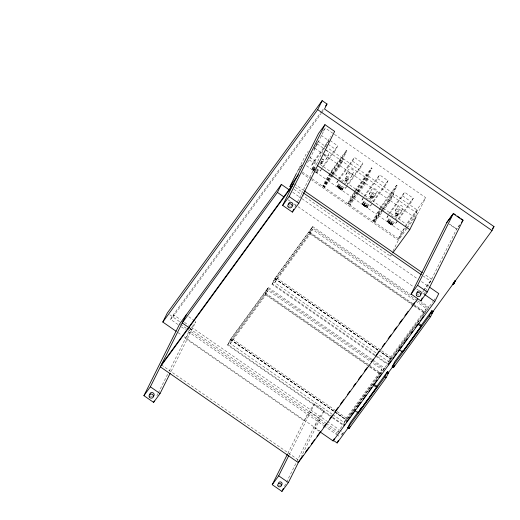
<?xml version="1.0" encoding="UTF-8"?>
<svg xmlns="http://www.w3.org/2000/svg" width="520" height="520" viewBox="0 0 520 520"><rect width="100%" height="100%" fill="white"/><g stroke="black" fill="none" stroke-linecap="round" stroke-linejoin="round"><path stroke-width="0.39" stroke-dasharray="2.6 1.95" d="M313.878 169.93L314.093 170.287M389.253 222.365C386.399 222.658 390.683 223.75 388.843 222.131M313.203 169.793C314.158 172.159 313.04 169.156 313.931 170.02M313.248 169.572C315.289 171.333 313.021 168.194 313.794 169.702M313.443 169.358L314.158 170.203M313.69 168.792C315.809 171.886 312.377 167.005 314.6 169.292M314.411 169.708L313.658 169.247M316.108 170.963L315.887 171.724M339.137 187.473C337.721 186.641 339.001 188.819 339.001 187.571C339.677 186.16 337.876 187.499 339.112 187.531M338.325 187.213L339.04 188.065M338.572 186.713L339.281 187.623M338.65 186.446C341.413 188.994 338.078 184.444 339.17 186.615M338.812 186.212L339.534 187.129M340.483 188.877L339.924 188.76L340.808 189.417L341.036 188.968L340.373 188.422L339.69 188.897M340.132 188.533L340.847 189.378M340.925 188.233C339.072 187.057 341.562 190.781 340.906 187.98M340.379 188.032L341.094 188.883M340.438 187.753C342.446 189.527 340.165 186.394 340.984 187.883M340.639 187.473L341.341 188.383M363.207 205.03C363.538 204.145 364.702 205.03 364.013 205.654C362.759 205.108 363.428 204.769 364.325 205.322M363.415 204.692L364.13 205.543M363.454 204.529C363.727 203.372 365.32 205.225 364.065 205.108C362.928 204.321 363.896 204.497 364.572 204.822M363.668 204.191L364.377 205.042M363.707 203.964C365.976 205.634 362.81 202.28 364.631 204.607M363.909 203.691L364.832 204.328M365.235 205.953C367.113 207.974 363.707 205.458 365.944 206.622C366.457 205.589 364.267 206.408 365.105 206.303M365.32 205.692C367.49 207.298 364.286 204.308 366.392 206.083M365.476 205.511L366.191 206.362M365.528 205.231C367.763 206.869 364.65 203.567 366.438 205.862M365.723 205.017L366.639 205.582M388.563 222.105L389.435 222.768M388.57 221.917C390.949 223.405 387.406 220.558 389.682 222.274M388.772 221.644L389.123 222.443L388.837 222.014M388.81 221.416C391.222 222.931 387.628 220.031 389.935 221.78M389.006 221.195L389.291 221.878M389.233 223.047L388.323 222.417M389.48 222.547L389.116 222.047M389.734 222.053L389.37 221.546M390.208 223.75L391.047 224.308L390.084 223.899M390.332 223.457C392.08 224.036 390.319 223.769 389.981 223.821M390.39 223.178C392.762 224.666 389.22 221.819 391.495 223.535M390.591 222.905L390.949 223.405M390.631 222.736L391.034 222.365L391.749 223.035L390.884 223.093L390.676 222.644L391.749 223.035M390.839 222.404L391.196 222.905M391.248 224.029L391.047 224.308M391.293 223.808L390.936 223.308M391.547 223.308L391.183 222.807M364.371 205.862L364.384 206.186M389.474 223.516L389.493 223.633M177.97 324.506L170.631 319.41L172.12 316.42L321.276 111.878M179.536 321.614L172.861 316.986L173.856 314.99L180.531 319.618M156.858 395.85L157.944 393.673M158.308 392.945L167.719 374.075M169.162 371.169L189.43 330.519L195.884 321.672L170.553 372.482M296.822 172.679L305.87 154.531L308.23 151.294M301.464 164.996L299.072 169.8L298.467 169.383M313.846 149.532L318.221 141.369L326.749 147.277M307.418 162.513L309.303 159.919L325.228 127.985L425.704 197.685L416.293 216.561M322.082 168.565L320.177 171.178L311.701 165.295L313.567 161.558L329.297 139.984L337.772 145.86L335.907 149.604L322.562 167.908M314.886 171.724L311.864 169.624L312.858 167.629L313.261 167.069L316.29 169.169M311.864 169.624L313.261 167.069M294.892 207.025L297.063 202.67M297.421 201.942L328.185 140.244L330.954 136.448M313.423 169.832L313.827 170.079M313.69 169.202L314.164 169.559M328.991 140.608L327.431 143.728L311.701 165.295M329.869 416.013L227.604 345.066L230.399 339.456L268.314 287.463L371.911 359.326M370.598 359.873L267.67 288.464L230.561 339.359L227.948 344.598L332.209 416.923M332.15 414.213L230.334 343.584L232.577 339.092L268.073 290.413L371.885 362.427M315.497 172.139L316.706 172.978L318.103 170.43L316.894 169.592M316.706 172.978L318.103 170.43M321.692 163.293L321.945 162.799M320.222 163.293A1.476 1.365 26.5 0 0 322.692 162.968L323.687 160.972M320.177 171.178L320.801 169.93M321.562 158.438A2.951 2.73 26.5 0 0 326.599 158.737L328.464 154.993M267.67 288.464L265.057 293.709L369.317 366.035M227.604 345.066L265.519 293.072L268.314 287.463M230.334 343.584L265.831 294.905L268.073 290.413M374.901 355.628L271.973 284.226L274.794 278.558L312.709 226.558L410.995 294.743M417.021 300.333L312.091 227.539L274.983 278.428L272.376 283.673L376.636 355.999M330.389 173.433L326.099 179.316L322.68 186.173L331.26 174.408M375.915 352.826L274.762 282.653L277.004 278.161L312.5 229.489L426.29 308.425L424.053 312.917L388.557 361.595L378.573 354.673M329.869 173.388L323.284 186.596L331.864 174.831M330.473 173.81L323.889 187.018L332.469 175.247M332.202 174.688L327.912 180.577L324.493 187.434L333.073 175.669M331.734 173.758L338.41 164.606L341.829 157.742L327.405 147.732M332.339 174.174L339.014 165.022L346.288 150.43L346.899 150.845L339.619 165.445L332.943 174.597M333.548 175.013L340.223 165.861L343.642 159.003L366.945 175.169L363.526 182.026L347.796 203.6L351.215 196.742L355.03 191.51M312.091 227.539L309.485 232.785L413.745 305.11M271.973 284.226L309.887 232.225L312.709 226.558M274.762 282.653L310.258 233.981L312.5 229.489M347.204 185.984L345.293 188.604L336.824 182.722L337.753 180.85M336.986 187.044L338.384 184.489L343.226 187.85L342.231 189.846L341.829 190.398L336.986 187.044L338.384 184.489M339.157 186.992L339.255 186.823M346.008 174.258L347.874 170.514M339.203 179.452L352.553 161.148L354.419 157.41L362.895 163.287L361.023 167.031L347.678 185.334M339.235 188.669L339.45 188.448M340.652 188.714L340.45 188.546M345.059 179.342L346.053 177.346M340.899 188.76L341.296 188.604M345.449 180.154L345.703 179.66M341.829 190.398L343.226 187.85M346.827 180.681L347.081 180.18M347.815 180.394L348.81 178.393M345.293 188.604L345.917 187.356M351.52 176.358L353.385 172.614M354.985 190.814L348.4 204.022L356.98 192.257M355.245 191.932L349.005 204.444L357.584 192.673M355.589 191.237L372.015 168.272L371.41 167.85L355.68 189.423L356.285 189.846M357.624 192.328L353.334 198.211L349.915 205.069L358.495 193.303M357.461 191.6L364.13 182.448L371.41 167.85M358.066 192.023L364.735 182.871L372.015 168.272M358.969 192.654L365.644 183.502L369.063 176.638L392.067 192.595L388.648 199.453L381.498 209.261M372.32 203.411L370.416 206.031L361.94 200.148L362.875 198.276M362.076 204.522L363.474 201.968L368.316 205.328L367.322 207.324L366.918 207.877L362.076 204.522L363.474 201.968M364.072 204.315L364.254 204.471M369.272 194.019L371.137 190.275M364.8 196.228L377.669 178.575L379.535 174.831L388.011 180.713L386.146 184.457L372.794 202.761M364.871 206.108L364.975 206.239M370.175 196.768L371.169 194.772M366.087 205.758L365.709 205.478L366.009 205.641M370.721 197.411L370.968 196.917M366.918 207.877L368.316 205.328M371.982 198.172A0.741 0.683 26.5 0 0 371.345 197.1A0.741 0.683 26.5 0 0 370.721 198.107A0.741 0.683 26.5 0 0 371.982 198.172L372.236 197.672A0.741 0.683 26.5 0 0 371.592 196.599A0.741 0.683 26.5 0 0 370.975 197.607A0.741 0.683 26.5 0 0 372.236 197.672M372.931 197.815L373.925 195.819M374.784 196.118L376.649 192.374M370.416 206.031L371.033 204.783M312.182 178.9L372.912 221.026L376.337 214.162L380.153 208.936M373.522 221.448L380.796 206.85L396.526 185.276L397.137 185.698L389.857 200.297L374.127 221.864L373.522 221.448L381.147 210.99M374.127 221.864L379.672 210.743M406.438 227.552L398.34 238.661L374.731 222.287L378.151 215.423L381.966 210.197M381.622 210.333L389.253 199.875L396.526 185.276M374.731 222.287L390.462 200.714L393.881 193.85L417.488 210.23L414.07 217.094L406.919 226.895M397.553 220.916L395.649 223.529L386.945 217.497L387.881 215.625M387.185 221.969L388.583 219.421L393.425 222.781L392.431 224.776L392.028 225.329L387.185 221.969L388.583 219.421M389.084 221.5L389.571 221.878M395.343 210.574L397.209 206.83M389.805 213.571L402.675 195.923L404.541 192.179L413.244 198.218L411.379 201.962L398.028 220.266M389.876 223.697L389.792 223.802M391.112 223.619L390.526 223.411L390.878 223.418M395.298 214.194L396.292 212.199M391.372 223.165L391.027 223.002M395.733 214.955L395.987 214.455M392.028 225.329L393.425 222.781M397.111 215.482L397.365 214.981M398.053 215.241L399.048 213.245M400.855 212.674L402.721 208.93M395.649 223.529L396.578 221.663M287.8 453.473L308.067 412.822L314.522 403.969L324.207 410.69L301.405 456.417M289.185 454.779L314.522 403.969M398.34 238.661L401.759 231.803L417.488 210.23M293.937 189.241L390.423 256.178L391.144 254.722M392.951 251.095L406.341 224.237L425.704 197.685M284.453 486.317L296.4 462.365M296.757 461.643L317.752 419.536L324.207 410.69M336.394 434.428L337.123 432.978L326.788 425.809M332.82 414.674L344.13 422.519L346.365 418.028L381.862 369.35L372.548 362.888M342.342 434.551L343.337 432.556L339.996 430.241M344.13 422.519L379.626 373.841L381.862 369.35M383.227 370.396L383.884 369.083L373.256 361.712M383.481 370.182L384.527 368.082L372.574 359.788M388.557 361.595L390.793 357.103L426.29 308.425M391.007 359.177L379.054 350.883L390.981 359.229L392.151 357.747M390.546 360.36L391.203 359.047L380.575 351.676M424.079 294.3L425.165 292.123M425.522 291.395L456.651 228.969L459.413 225.173M321.75 111.228L323.661 108.602M170.631 319.41L173.856 314.99M172.861 316.986L321.172 113.594M321.653 112.938L323.564 110.318M322.868 131.222L325.228 127.985M316.316 143.982L318.221 141.369M297.908 170.502L301.685 165.321M314.431 147.836L317.265 143.956L324.584 149.032M322.043 167.433L337.772 145.86M346.288 150.43L330.558 171.997L331.162 172.419L346.899 150.845M330.863 172.776L341.829 157.742M332.683 174.037L343.642 159.003M338.689 178.978L354.419 157.41M336.824 182.722L338.728 180.108M338.735 187.35L339.06 187.375M340.34 188.435L340.561 188.565M347.159 184.86L362.895 163.287M355.505 190.859L366.945 175.169M358.104 191.672L369.063 176.638M363.805 196.404L379.535 174.831M361.94 200.148L364.325 196.879M363.825 204.828L364.188 204.964M365.768 205.972L365.612 206.069M388.011 180.713L372.281 202.286L365.112 197.308M380.627 208.28L397.137 185.698M372.912 221.026L381.017 209.911M382.441 209.541L393.881 193.85M388.81 213.753L404.541 192.179M386.945 217.497L389.331 214.227M413.244 198.218L397.514 219.791L391.3 215.475M288.444 379.886L289.25 378.781M406.881 228.547L398.385 240.208L311.877 180.2M407.355 227.903L417.742 213.655L325.253 149.494M390.423 256.178L391.365 254.878M459.732 224.835L456.501 229.261L449.404 224.334M423.501 290.31L431.62 279.175L424.288 274.086M422.507 292.305L423.462 290.992M423.937 290.336L430.625 281.171L423.287 276.081M337.597 432.322L346.665 419.887M347.139 419.231L350.48 414.648M350.961 413.998L357.643 404.833M358.118 404.183L362.888 397.637M363.37 396.981L368.141 390.435M368.615 389.786L372.431 384.547M376.253 379.314L379.113 375.388M379.594 374.731L388.18 362.954M388.661 362.297L393.432 355.751M393.906 355.101L414.901 326.307M415.382 325.65L419.679 319.761M421.584 317.142L433.037 301.438M433.518 300.781L434.947 298.818M348.036 418.125L384.527 368.082M395.479 353.178L398.333 349.265M398.814 348.608L400.238 346.651M400.712 346.001L405.47 339.476M405.945 338.825L414.707 326.677M417.365 323.167L419.919 319.527M423.072 315.334L428.922 307.177L420.953 301.652M341.49 435.084L343.337 432.556M339.924 188.76L339.476 188.695M313.489 169.072L314.048 169.202M313.001 170.072L313.547 170.203M314.36 169.923L313.814 169.8M338.371 186.992L338.916 187.122M338.124 187.493L338.669 187.616M339.697 186.888L339.183 186.719M339.443 187.382L338.936 187.219M339.19 187.883L338.683 187.714M340.184 188.253L340.737 188.377M341.543 188.103L340.997 187.98M341.049 189.105L340.503 188.975M313.911 170.463L313.56 170.3M449.547 224.042L456.651 228.969M321.081 135.317L328.185 140.244M328.088 144.177L335.907 149.604M352.553 161.148L361.023 167.031M377.669 178.575L386.146 184.457M402.675 195.923L411.379 201.962M342.433 158.165L343.038 158.581M367.556 175.584L368.16 176.007M392.672 193.011L393.276 193.433M314.802 148.226L322.673 153.686M323.323 154.141L338.41 164.606M339.014 165.022L339.619 165.445M340.223 165.861L363.526 182.026M364.13 182.448L364.735 182.871M365.644 183.502L388.648 199.453M389.253 199.875L389.857 200.297M390.462 200.714L414.07 217.094M309.861 157.306L319.176 163.767M319.839 164.229L406.341 224.237M380.796 206.85L381.401 207.272M313.567 161.558L317.48 164.268M340.646 180.336L345.859 183.957M309.303 159.919L316.622 165.002M312.858 167.629L315.887 169.728M316.492 170.144L317.7 170.983M337.981 185.042L342.823 188.403M363.071 202.52L367.913 205.881M388.18 219.973L393.022 223.333M338.78 186.667L339.248 186.986M312.267 169.072L315.289 171.171M315.9 171.587L317.109 172.425M337.389 186.485L342.231 189.846M390.572 223.347L391.014 223.685M362.479 203.964L367.322 207.324M387.589 221.416L392.431 224.776M306.475 165.704L313.781 170.768M315.738 172.127L326.099 179.316M327.912 180.577L351.215 196.742M353.334 198.211L376.337 214.162M378.151 215.423L401.759 231.803M302.347 172.075L311.532 178.444M301.899 173.27L311.214 179.738M294.281 183.898L303.615 190.372M295.288 187.285L302.62 192.368M292.728 192.276L301.399 198.289M302.062 198.75L417.424 278.779M421.428 281.554L428.097 286.182M288.08 199.797L290.745 201.65M294.079 203.964L297.414 206.278M298.084 206.739L413.446 286.767M416.78 289.081L418.113 290.004M422.779 293.241L424.781 294.632M417.684 300.788L428.311 308.159M309.887 232.225L412.815 303.635M413.478 304.096L425.432 312.39M414.407 305.572L425.698 313.404M310.258 233.981L413.406 305.533M414.07 305.994L424.053 312.917M401.843 350.129L403.052 350.968M277.004 278.161L390.793 357.103M274.983 278.428L379.912 351.221M274.794 278.558L378.391 350.422M274.768 278.61L378.365 350.474M377.299 356.46L388.59 364.293M375.563 356.09L387.517 364.384M265.519 293.072L368.446 364.481M369.115 364.943L381.069 373.23M369.98 366.496L381.271 374.329M265.831 294.905L368.979 366.457M369.642 366.918L379.626 373.841M357.416 411.053L358.625 411.892M232.577 339.092L336.388 411.106M337.051 411.567L346.365 418.028M230.561 339.359L335.485 412.146M336.147 412.607L346.775 419.978M230.399 339.456L333.996 411.32M334.659 411.781L346.613 420.075M230.341 339.579L334.009 411.496M334.666 411.95L346.554 420.199M188.786 316.745L194.597 320.775M332.872 417.385L344.162 425.217M332.527 417.859L343.148 425.23M184.535 322.394L188.533 325.169M191.204 327.022L326.651 420.986M327.32 421.447L339.332 429.78M189.969 328.315L191.906 329.654L185.452 338.507L304.083 420.803L310.538 411.957L320.222 418.672L313.768 427.525L318.936 431.106M169.702 314.736L172.12 316.42M189.54 328.556L325.656 422.981M326.326 423.443L341.673 434.09M180.394 324.252L186.849 328.731M187.493 329.18L324.207 424.015M181.305 326.82L185.308 329.596M187.98 331.448L323.427 425.412M324.096 425.874L336.102 434.207M336.772 434.668L340.106 436.982M178.107 332.657L181.428 334.965M184.093 336.81L319.826 430.969M161.317 364.865L298.649 460.142M321.666 159.166A1.476 1.365 26.5 0 1 323.615 159.906A1.476 1.365 26.5 0 1 322.959 161.727A1.476 1.365 26.5 0 1 321.009 160.986M325.942 150.683A2.951 2.73 26.5 0 1 328.633 154.674A2.951 2.73 26.5 0 1 323.889 155.298M324.077 154.427A2.951 2.73 26.5 0 1 326.599 158.737M321.029 161.064A1.476 1.365 26.5 0 1 322.692 162.968M320.398 162.611A0.741 0.683 26.5 0 1 321.548 162.604A0.741 0.683 26.5 0 1 321.328 163.677A0.741 0.683 26.5 0 1 320.288 163.131M280.189 485.342A1.846 1.71 26.5 0 1 279.298 484.998M151.847 396.669A2.217 2.047 26.5 0 1 150.345 395.876M290.602 206.388A2.217 2.047 26.5 0 1 289.101 205.595M419.062 295.113A2.217 2.047 26.5 0 1 417.248 293.852M397.358 208.956A2.951 2.73 26.5 0 0 402.389 209.56A2.951 2.73 26.5 0 0 400.153 205.12A2.951 2.73 26.5 0 0 397.358 208.956M395.493 212.7A2.951 2.73 26.5 0 0 400.524 213.297A2.951 2.73 26.5 0 0 398.288 208.864A2.951 2.73 26.5 0 0 395.493 212.7M371.287 192.4A2.951 2.73 26.5 0 0 376.311 193.005A2.951 2.73 26.5 0 0 374.082 188.565A2.951 2.73 26.5 0 0 371.287 192.4M369.421 196.144A2.951 2.73 26.5 0 0 374.446 196.749A2.951 2.73 26.5 0 0 372.216 192.309A2.951 2.73 26.5 0 0 369.421 196.144M348.023 172.64A2.951 2.73 26.5 0 0 353.054 173.244A2.951 2.73 26.5 0 0 350.818 168.811A2.951 2.73 26.5 0 0 348.023 172.64M346.157 176.384A2.951 2.73 26.5 0 0 351.182 176.989A2.951 2.73 26.5 0 0 348.953 172.556A2.951 2.73 26.5 0 0 346.157 176.384M396.363 213.258A1.476 1.365 26.5 0 0 398.879 213.564A1.476 1.365 26.5 0 0 397.761 211.341A1.476 1.365 26.5 0 0 396.363 213.258M395.369 215.254A1.476 1.365 26.5 0 0 397.885 215.56A1.476 1.365 26.5 0 0 396.767 213.343A1.476 1.365 26.5 0 0 395.369 215.254M396.019 214.988A0.741 0.683 26.5 0 0 397.28 215.137A0.741 0.683 26.5 0 0 396.721 214.032A0.741 0.683 26.5 0 0 396.019 214.988M371.248 195.832A1.476 1.365 26.5 0 0 373.763 196.138A1.476 1.365 26.5 0 0 372.645 193.921A1.476 1.365 26.5 0 0 371.248 195.832M370.253 197.828A1.476 1.365 26.5 0 0 372.762 198.133A1.476 1.365 26.5 0 0 371.651 195.917A1.476 1.365 26.5 0 0 370.253 197.828M346.125 178.406A1.476 1.365 26.5 0 0 348.641 178.711A1.476 1.365 26.5 0 0 347.522 176.494A1.476 1.365 26.5 0 0 346.125 178.406M345.131 180.408A1.476 1.365 26.5 0 0 347.646 180.707A1.476 1.365 26.5 0 0 346.528 178.49A1.476 1.365 26.5 0 0 345.131 180.408M345.735 180.186A0.741 0.683 26.5 0 0 346.996 180.336A0.741 0.683 26.5 0 0 346.437 179.231A0.741 0.683 26.5 0 0 345.735 180.186M320.6 162.805A0.741 0.683 26.5 0 0 321.861 162.955A0.741 0.683 26.5 0 0 321.295 161.844A0.741 0.683 26.5 0 0 320.6 162.805M395.772 215.488A0.741 0.683 26.5 0 0 397.033 215.638A0.741 0.683 26.5 0 0 396.474 214.526A0.741 0.683 26.5 0 0 395.772 215.488M345.488 180.687A0.741 0.683 26.5 0 0 346.749 180.837A0.741 0.683 26.5 0 0 346.19 179.732A0.741 0.683 26.5 0 0 345.488 180.687"/><path stroke-width="0.78" d="M454.474 281.587L453.31 283.426M176.111 331.272L162.799 322.043L167.278 313.06L322.166 100.653L327.008 104.013L324.519 109.005L494 226.577L492.011 230.568L431.776 313.17M170.19 373.21L160.056 393.536L153.602 402.382L143.917 395.668L179.744 323.804L281.392 184.411L289.393 189.963M143.917 395.668L150.371 386.815L186.199 314.951M153.602 402.382L154.323 400.933M162.799 322.043L317.688 109.635L322.166 100.653M189.319 327.867L182.221 322.94L277.413 192.394L281.392 184.411M291.272 187.395L289.945 186.472L296.459 173.407M282.672 205.387L318.5 133.523L324.954 124.67L334.64 131.391L298.812 203.255L292.357 212.102L282.672 205.387L289.127 196.534L324.954 124.67M292.357 212.102L293.8 209.203M299.234 460.772L288.373 482.553L281.925 491.4L272.24 484.685L287.437 454.194M272.24 484.685L278.688 475.832L288.828 455.507M392.782 252.935L409.779 229.625L415.935 217.282M281.925 491.4L283.368 488.495M320.229 432.003L333.138 440.96L334.224 438.782M461.168 218.777L463.106 220.116L427.271 291.98L420.823 300.833L411.138 294.112L446.966 222.248L452.036 215.293M333.132 440.2L337.123 442.969L338.449 440.31M411.138 294.112L417.586 285.266L453.421 213.401M376.571 386.613L387.51 371.605L388.726 372.444L386.113 377.683L349.005 428.571L347.789 427.732L350.402 422.494L358.013 412.054M349.005 428.571L349.979 426.608M355.101 410.793L358.124 412.893L358.625 411.892M358.124 412.893L376.682 387.446L377.175 386.451L374.153 384.351M388.882 363.441L388.187 364.845L391.034 360.938M420.823 300.833L422.266 297.928M347.789 427.732L384.897 376.844L387.51 371.605M420.999 325.689L431.938 310.681L433.147 311.519L430.541 316.758L393.432 367.647L392.216 366.808L394.829 361.569L402.441 351.13M393.432 367.647L394.738 365.027M399.529 349.869L402.551 351.969L421.603 325.526L418.581 323.427M402.551 351.969L421.603 325.526M333.138 440.96L434.785 301.567L438.763 293.586L429.429 287.105M392.216 366.808L429.325 315.919L431.938 310.681M454.155 282.256L454.467 281.632L454.863 281.911L454.155 282.256L454.558 281.704M453.785 283.303L454.103 282.659L454.409 282.874L453.407 284.447L453.102 284.239L453.642 284.128L453.407 284.447M453.642 284.128L454.409 282.874M454.46 282.464L454.467 281.632M454.863 281.911L455.39 280.995L454.734 281.222L455.39 280.995M452.985 284.193C451.666 286.514 455.897 280.527 454.304 282.302M453.102 284.239L453.999 283.003M454.526 282.178L455.032 281.431M454.194 282.308L455.332 280.384M325.579 105.983L327.008 104.013M289.945 186.472L298.441 174.817M161.317 364.865L293.611 183.436M292.617 185.432L160.323 366.86L298.324 462.599L417.729 298.851M446.823 222.541L453.271 213.688L462.956 220.409L461.578 222.306M299.8 459.947L303.141 455.364M305.526 452.088L308.874 447.499M311.259 444.229L314.6 439.641M316.992 436.365L320.333 431.782M323.674 427.2L326.541 423.267M329.407 419.341L332.274 415.409M335.14 411.476L338.007 407.55M340.392 404.274L343.74 399.692M347.555 394.446L349.947 391.176M353.288 386.588L355.68 383.312M358.54 379.385L361.406 375.453M364.273 371.527L367.14 367.594M371.436 361.699L373.347 359.079M375.739 355.803L379.08 351.221M382.421 346.632L384.813 343.363M388.154 338.774L391.021 334.848M393.887 330.915L396.754 326.989M399.139 323.713L402.487 319.124M404.872 315.848L408.213 311.266M412.035 306.026L414.427 302.75M343.818 425.685L344.76 424.385M346.541 421.954L349.979 417.235M350.818 416.078L355.667 409.435M357.481 406.946L360.88 402.285M363.188 399.12L366.1 395.129M368.901 391.287L371.787 387.329M373.178 385.418L377 380.178M378.892 377.585L380.796 374.978M381.271 374.329L381.732 373.692M392.866 358.416L396.253 353.776M398.099 351.24L401.954 345.956M403.812 343.415L407.179 338.8M410.95 333.625L412.874 330.98M415.226 327.756L418.1 323.817M420.459 320.58L423.793 316.004M359.918 409.448L360.874 408.142M359.099 411.242L362.427 406.673M363.382 405.366L368.141 398.847M369.09 397.54L377.175 386.451M492.563 228.54L494 226.577M455.091 280.781L455.175 281.288M337.123 442.969L348.114 427.895M387.797 373.484L393.055 366.269M387.771 373.75L388.726 372.444M431.724 313.476L433.147 311.519M453.031 283.81L452.322 284.674M317.688 109.635L492.011 230.568M454.064 213.85L455.357 214.74M457.294 216.086L459.875 217.88M317.291 165.464L409.779 229.625M304.284 190.833L422.286 272.695M303.284 192.836L421.291 274.697M417.586 285.266L427.271 291.98M289.127 196.534L298.812 203.255M277.413 192.394L284.083 197.022M424.781 294.632L434.785 301.567M429.325 315.919L430.541 316.758M418.08 324.422L421.109 326.521M384.897 376.844L386.113 377.683M373.048 384.93L376.682 387.446M150.371 386.815L160.056 393.536M278.688 475.832L288.373 482.553M278.493 483.399A1.846 1.71 26.5 0 1 281.314 482.235A1.846 1.71 26.5 0 1 281.112 485.219M149.845 394.882A2.217 2.047 26.5 0 1 151.372 392.568A2.217 2.047 26.5 0 1 154.017 393.965A2.217 2.047 26.5 0 1 152.952 396.519M288.6 204.6A2.217 2.047 26.5 0 1 291.44 202.391A2.217 2.047 26.5 0 1 292.182 205.966M417.027 292.786A2.217 2.047 26.5 0 1 420.166 291.239A2.217 2.047 26.5 0 1 420.647 294.69M277.927 485.784A1.846 1.71 26.5 0 0 281.073 486.161A1.846 1.71 26.5 0 0 279.675 483.392A1.846 1.71 26.5 0 0 277.927 485.784M149.285 396.903A2.217 2.047 26.5 0 0 153.055 397.358A2.217 2.047 26.5 0 0 151.379 394.03A2.217 2.047 26.5 0 0 149.285 396.903M288.034 206.622A2.217 2.047 26.5 0 0 291.811 207.077A2.217 2.047 26.5 0 0 290.134 203.749A2.217 2.047 26.5 0 0 288.034 206.622M416.5 295.353A2.217 2.047 26.5 0 0 420.277 295.802A2.217 2.047 26.5 0 0 418.6 292.474A2.217 2.047 26.5 0 0 416.5 295.353"/></g></svg>
